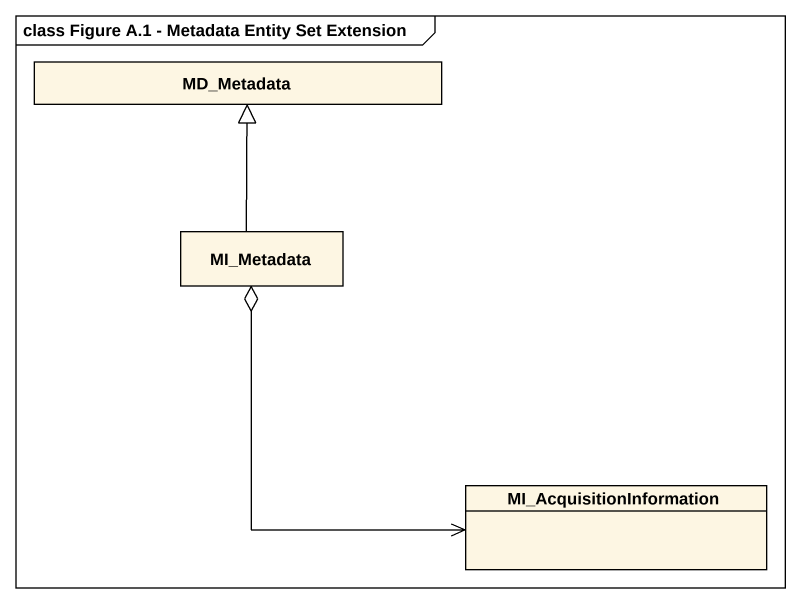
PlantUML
@startuml
mainframe class Figure A.1 - Metadata Entity Set Extension
hide circle
hide empty members
class MD_Metadata
class MI_Metadata
class MI_AcquisitionInformation
MI_Metadata -up-|> MD_Metadata
MI_Metadata o--> MI_AcquisitionInformation
@enduml
